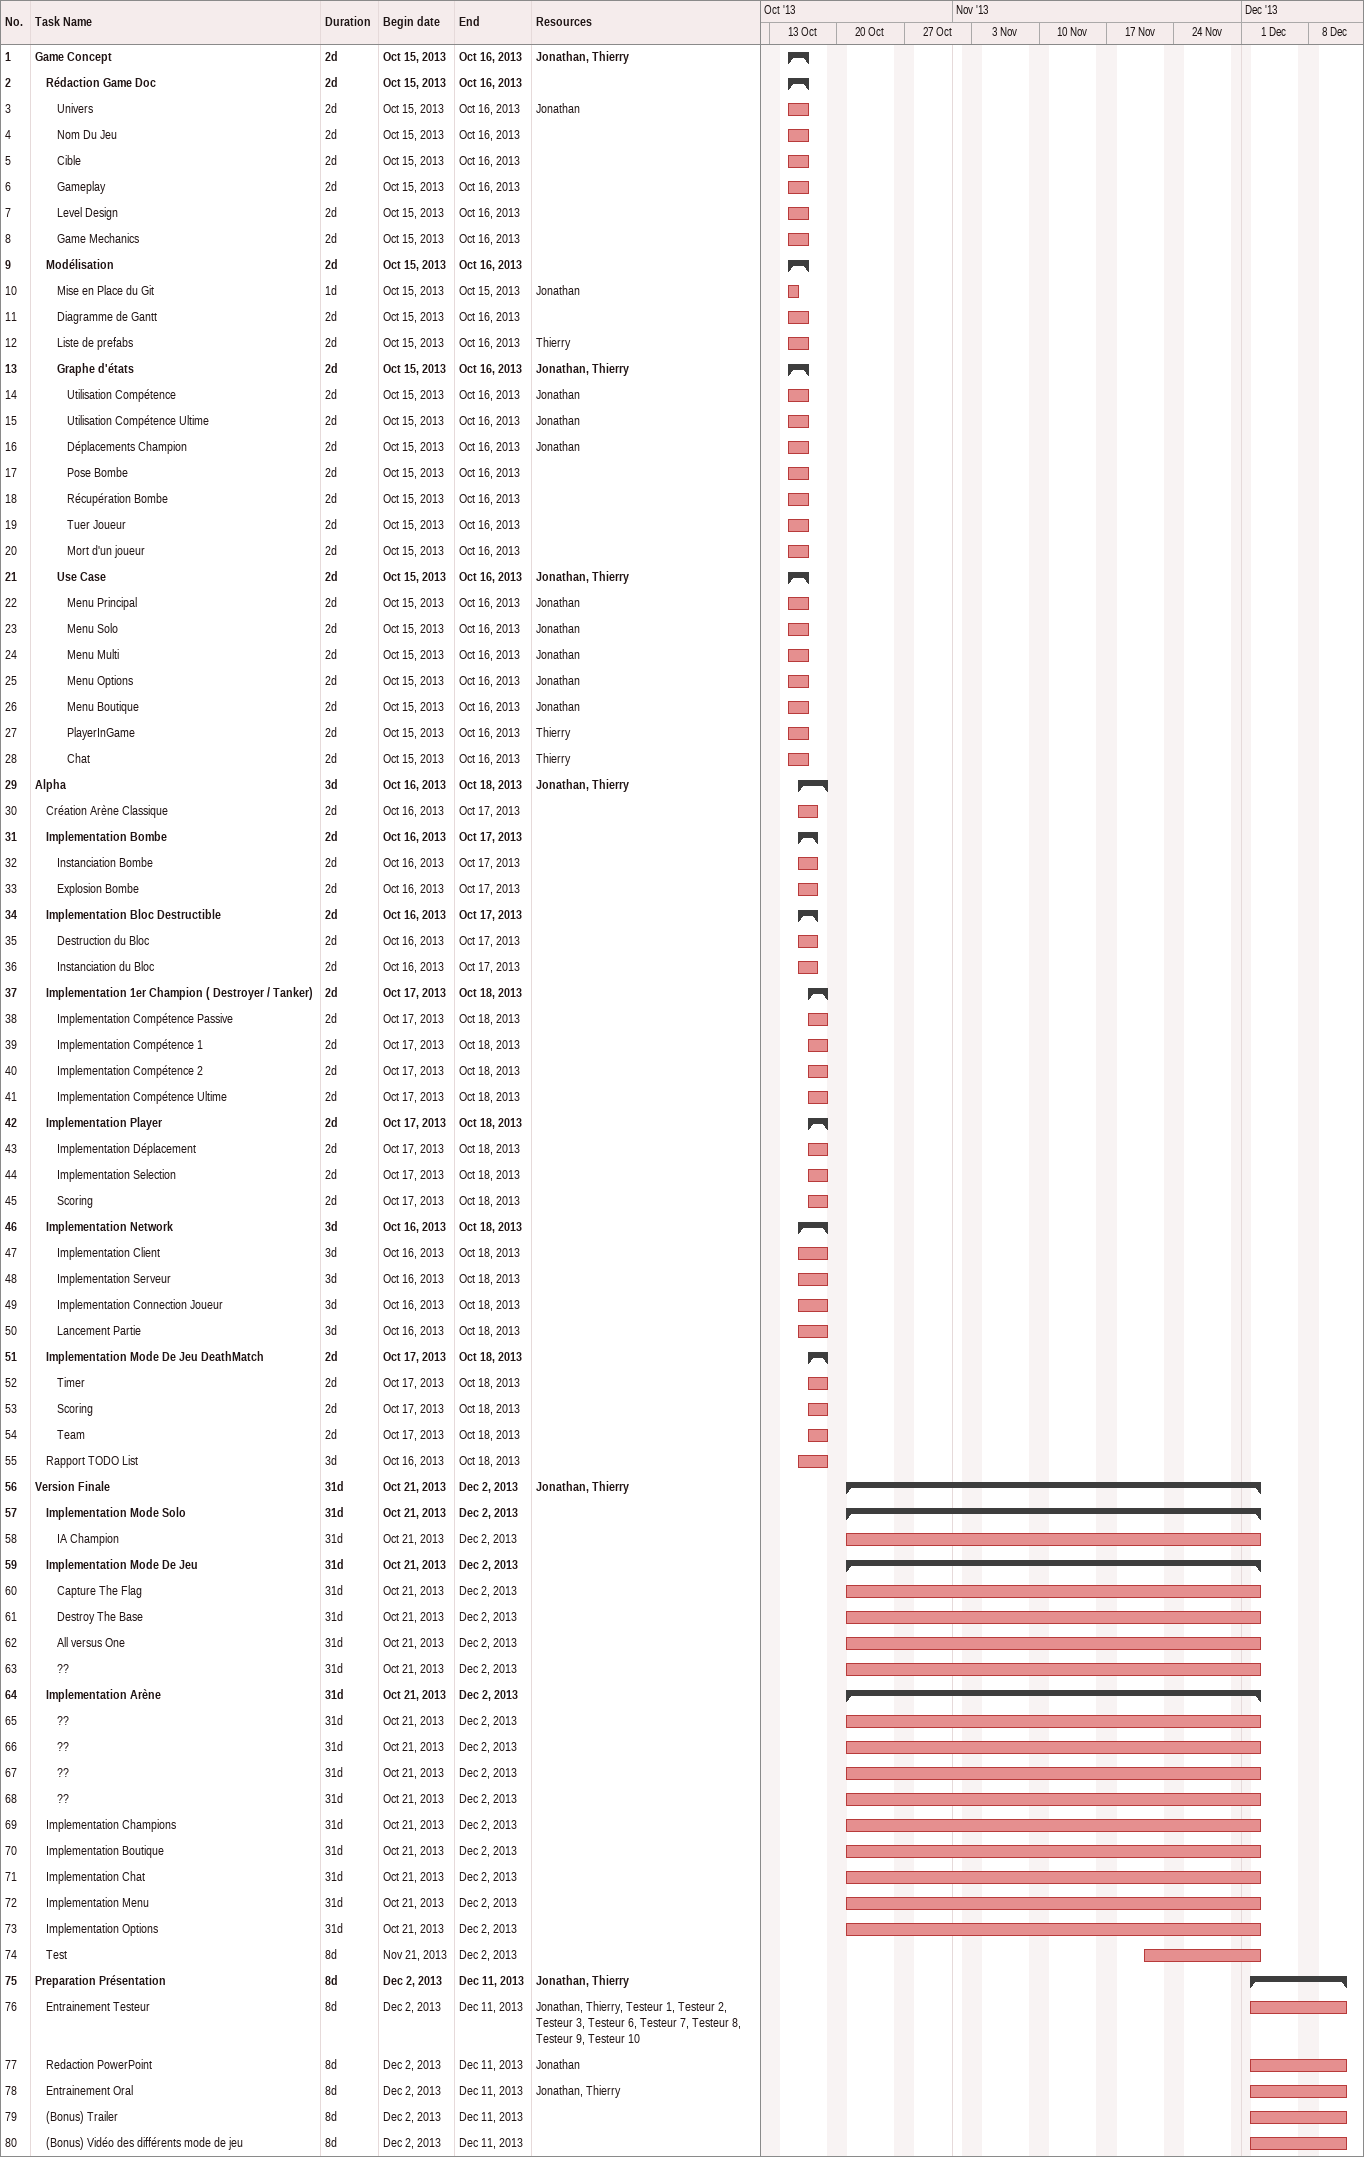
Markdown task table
| ID | Level | Task | Duration | Start | Finish | Resources |
|---|---|---|---|---|---|---|
| 1 | 1 | **Game Concept** | 2d | 2013-10-15 | 2013-10-16 | Jonathan, Thierry |
| 2 | 2 | **Rédaction Game Doc** | 2d | 2013-10-15 | 2013-10-16 |  |
| 3 | 3 | Univers | 2d | 2013-10-15 | 2013-10-16 | Jonathan |
| 4 | 3 | Nom Du Jeu | 2d | 2013-10-15 | 2013-10-16 |  |
| 5 | 3 | Cible | 2d | 2013-10-15 | 2013-10-16 |  |
| 6 | 3 | Gameplay | 2d | 2013-10-15 | 2013-10-16 |  |
| 7 | 3 | Level Design | 2d | 2013-10-15 | 2013-10-16 |  |
| 8 | 3 | Game Mechanics | 2d | 2013-10-15 | 2013-10-16 |  |
| 9 | 2 | **Modélisation** | 2d | 2013-10-15 | 2013-10-16 |  |
| 10 | 3 | Mise en Place du Git | 1d | 2013-10-15 | 2013-10-15 | Jonathan |
| 11 | 3 | Diagramme de Gantt | 2d | 2013-10-15 | 2013-10-16 |  |
| 12 | 3 | Liste de prefabs | 2d | 2013-10-15 | 2013-10-16 | Thierry |
| 13 | 3 | **Graphe d'états** | 2d | 2013-10-15 | 2013-10-16 | Jonathan, Thierry |
| 14 | 4 | Utilisation Compétence | 2d | 2013-10-15 | 2013-10-16 | Jonathan |
| 15 | 4 | Utilisation Compétence Ultime | 2d | 2013-10-15 | 2013-10-16 | Jonathan |
| 16 | 4 | Déplacements Champion | 2d | 2013-10-15 | 2013-10-16 | Jonathan |
| 17 | 4 | Pose Bombe | 2d | 2013-10-15 | 2013-10-16 |  |
| 18 | 4 | Récupération Bombe | 2d | 2013-10-15 | 2013-10-16 |  |
| 19 | 4 | Tuer Joueur | 2d | 2013-10-15 | 2013-10-16 |  |
| 20 | 4 | Mort d'un joueur | 2d | 2013-10-15 | 2013-10-16 |  |
| 21 | 3 | **Use Case** | 2d | 2013-10-15 | 2013-10-16 | Jonathan, Thierry |
| 22 | 4 | Menu Principal | 2d | 2013-10-15 | 2013-10-16 | Jonathan |
| 23 | 4 | Menu Solo | 2d | 2013-10-15 | 2013-10-16 | Jonathan |
| 24 | 4 | Menu Multi | 2d | 2013-10-15 | 2013-10-16 | Jonathan |
| 25 | 4 | Menu Options | 2d | 2013-10-15 | 2013-10-16 | Jonathan |
| 26 | 4 | Menu Boutique | 2d | 2013-10-15 | 2013-10-16 | Jonathan |
| 27 | 4 | PlayerInGame | 2d | 2013-10-15 | 2013-10-16 | Thierry |
| 28 | 4 | Chat | 2d | 2013-10-15 | 2013-10-16 | Thierry |
| 29 | 1 | **Alpha** | 3d | 2013-10-16 | 2013-10-18 | Jonathan, Thierry |
| 30 | 2 | Création Arène Classique | 2d | 2013-10-16 | 2013-10-17 |  |
| 31 | 2 | **Implementation Bombe** | 2d | 2013-10-16 | 2013-10-17 |  |
| 32 | 3 | Instanciation Bombe | 2d | 2013-10-16 | 2013-10-17 |  |
| 33 | 3 | Explosion Bombe | 2d | 2013-10-16 | 2013-10-17 |  |
| 34 | 2 | **Implementation Bloc Destructible** | 2d | 2013-10-16 | 2013-10-17 |  |
| 35 | 3 | Destruction du Bloc | 2d | 2013-10-16 | 2013-10-17 |  |
| 36 | 3 | Instanciation du Bloc | 2d | 2013-10-16 | 2013-10-17 |  |
| 37 | 2 | **Implementation 1er Champion ( Destroyer / Tanker)** | 2d | 2013-10-17 | 2013-10-18 |  |
| 38 | 3 | Implementation Compétence Passive | 2d | 2013-10-17 | 2013-10-18 |  |
| 39 | 3 | Implementation Compétence 1 | 2d | 2013-10-17 | 2013-10-18 |  |
| 40 | 3 | Implementation Compétence 2 | 2d | 2013-10-17 | 2013-10-18 |  |
| 41 | 3 | Implementation Compétence Ultime | 2d | 2013-10-17 | 2013-10-18 |  |
| 42 | 2 | **Implementation Player** | 2d | 2013-10-17 | 2013-10-18 |  |
| 43 | 3 | Implementation Déplacement | 2d | 2013-10-17 | 2013-10-18 |  |
| 44 | 3 | Implementation Selection | 2d | 2013-10-17 | 2013-10-18 |  |
| 45 | 3 | Scoring | 2d | 2013-10-17 | 2013-10-18 |  |
| 46 | 2 | **Implementation Network** | 3d | 2013-10-16 | 2013-10-18 |  |
| 47 | 3 | Implementation Client | 3d | 2013-10-16 | 2013-10-18 |  |
| 48 | 3 | Implementation Serveur | 3d | 2013-10-16 | 2013-10-18 |  |
| 49 | 3 | Implementation Connection Joueur | 3d | 2013-10-16 | 2013-10-18 |  |
| 50 | 3 | Lancement Partie | 3d | 2013-10-16 | 2013-10-18 |  |
| 51 | 2 | **Implementation Mode De Jeu DeathMatch** | 2d | 2013-10-17 | 2013-10-18 |  |
| 52 | 3 | Timer | 2d | 2013-10-17 | 2013-10-18 |  |
| 53 | 3 | Scoring | 2d | 2013-10-17 | 2013-10-18 |  |
| 54 | 3 | Team | 2d | 2013-10-17 | 2013-10-18 |  |
| 55 | 2 | Rapport TODO List | 3d | 2013-10-16 | 2013-10-18 |  |
| 56 | 1 | **Version Finale** | 31d | 2013-10-21 | 2013-12-02 | Jonathan, Thierry |
| 57 | 2 | **Implementation Mode Solo** | 31d | 2013-10-21 | 2013-12-02 |  |
| 58 | 3 | IA Champion | 31d | 2013-10-21 | 2013-12-02 |  |
| 59 | 2 | **Implementation Mode De Jeu** | 31d | 2013-10-21 | 2013-12-02 |  |
| 60 | 3 | Capture The Flag | 31d | 2013-10-21 | 2013-12-02 |  |
| 61 | 3 | Destroy The Base | 31d | 2013-10-21 | 2013-12-02 |  |
| 62 | 3 | All versus One | 31d | 2013-10-21 | 2013-12-02 |  |
| 63 | 3 | ?? | 31d | 2013-10-21 | 2013-12-02 |  |
| 64 | 2 | **Implementation Arène** | 31d | 2013-10-21 | 2013-12-02 |  |
| 65 | 3 | ?? | 31d | 2013-10-21 | 2013-12-02 |  |
| 66 | 3 | ?? | 31d | 2013-10-21 | 2013-12-02 |  |
| 67 | 3 | ?? | 31d | 2013-10-21 | 2013-12-02 |  |
| 68 | 3 | ?? | 31d | 2013-10-21 | 2013-12-02 |  |
| 69 | 2 | Implementation Champions | 31d | 2013-10-21 | 2013-12-02 |  |
| 70 | 2 | Implementation Boutique | 31d | 2013-10-21 | 2013-12-02 |  |
| 71 | 2 | Implementation Chat | 31d | 2013-10-21 | 2013-12-02 |  |
| 72 | 2 | Implementation Menu | 31d | 2013-10-21 | 2013-12-02 |  |
| 73 | 2 | Implementation Options | 31d | 2013-10-21 | 2013-12-02 |  |
| 74 | 2 | Test | 8d | 2013-11-21 | 2013-12-02 |  |
| 75 | 1 | **Preparation Présentation** | 8d | 2013-12-02 | 2013-12-11 | Jonathan, Thierry |
| 76 | 2 | Entrainement Testeur | 8d | 2013-12-02 | 2013-12-11 | Jonathan, Thierry, Testeur 1, Testeur 2, Testeur 3, Testeur 6, Testeur 7, Testeur 8, Testeur 9, Testeur 10 |
| 77 | 2 | Redaction PowerPoint | 8d | 2013-12-02 | 2013-12-11 | Jonathan |
| 78 | 2 | Entrainement Oral | 8d | 2013-12-02 | 2013-12-11 | Jonathan, Thierry |
| 79 | 2 | (Bonus) Trailer | 8d | 2013-12-02 | 2013-12-11 |  |
| 80 | 2 | (Bonus) Vidéo des différents mode de jeu | 8d | 2013-12-02 | 2013-12-11 |  |
